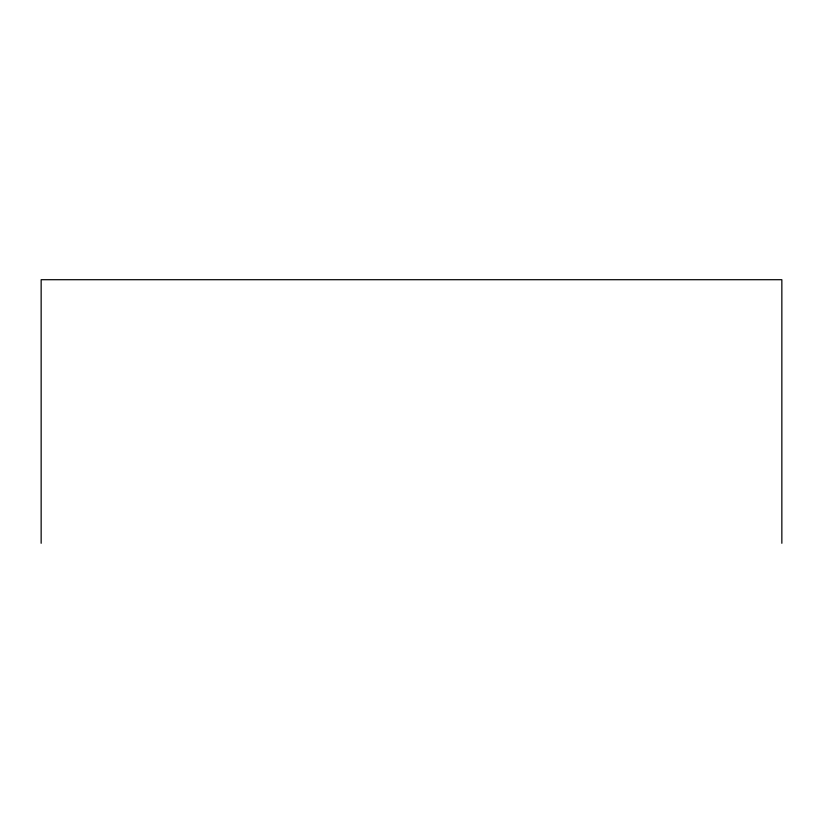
<?xml version="1.0" encoding="UTF-8"?>
<svg xmlns="http://www.w3.org/2000/svg" width="823" height="823" viewBox="0 0 823 823"><rect width="100%" height="100%" fill="white"/><g stroke="black" fill="none" stroke-linecap="round" stroke-linejoin="round"><path stroke-width="1.23" d="M781.85 543.293L781.85 279.707L41.15 279.707L41.15 543.293"/></g></svg>
